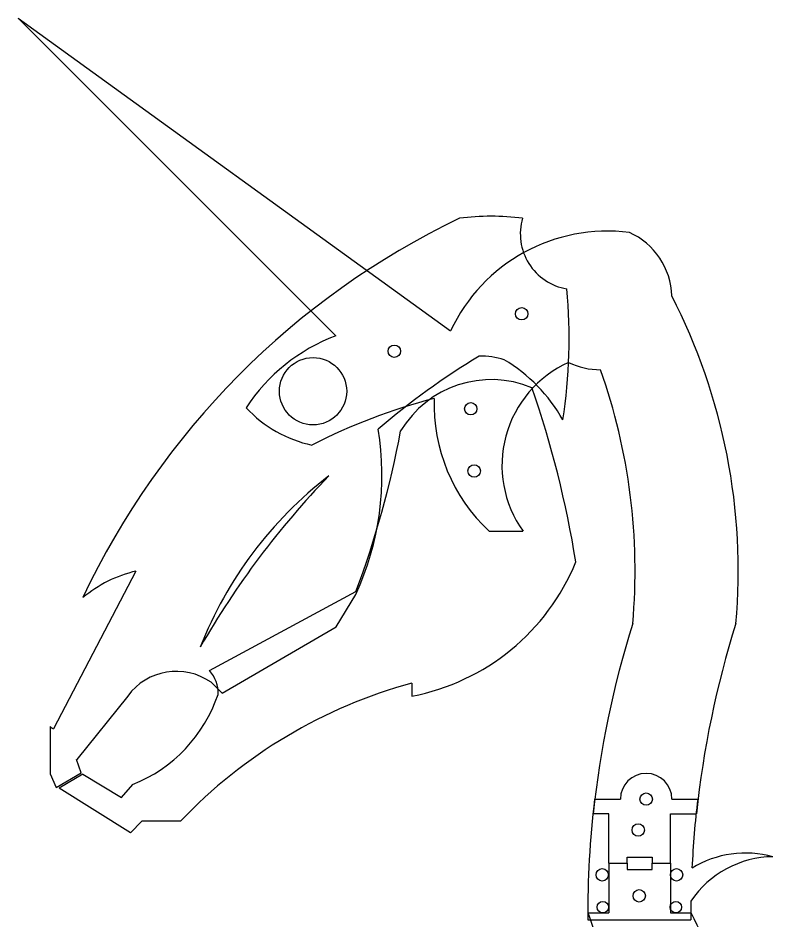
# Model space of a CAD drawing. Header units: inches. Extents: x -71.7 to -7.1, y 37.6 to 103.
# Drawn here: x -71.69 to -53.4, y 81.09 to 102.96 of the extents above; entities that cross this region are included whole.
import ezdxf

# ---------------------------------------------------------------- set-up
doc = ezdxf.new("R2010")
doc.units = ezdxf.units.IN
doc.header["$MEASUREMENT"] = 0

msp = doc.modelspace()

# ---------------------------------------------------------------- linework, layer by layer
for p, q in [((-63.992, 95.263), (-71.692, 102.963)), ((-71.692, 102.963), (-61.21, 95.386)), ((-60.275, 90.53), (-59.455, 90.53)), ((-68.834, 89.565), (-70.836, 85.745)), ((-67.051, 87.153), (-63.505, 89.069)), ((-63.981, 88.218), (-63.506, 89)), ((-66.748, 86.604), (-63.981, 88.218)), ((-67.015, 86.871), (-67.014, 86.871)), ((-67.015, 86.871), (-66.748, 86.604)), ((-62.147, 86.849), (-62.147, 86.535)), ((-69.034, 86.538), (-70.269, 85.004)), ((-70.917, 85.796), (-70.917, 84.655)), ((-70.16, 84.676), (-70.273, 85.004)), ((-70.917, 84.655), (-70.764, 84.323)), ((-70.764, 84.323), (-70.16, 84.676)), ((-70.118, 84.647), (-70.699, 84.307)), ((-70.118, 84.647), (-69.187, 84.083)), ((-68.97, 83.225), (-70.699, 84.307)), ((-69.187, 84.083), (-68.914, 84.398)), ((-57.719, 84.04), (-57.093, 84.04)), ((-55.846, 84.04), (-55.22, 84.04)), ((-57.377, 83.687), (-57.751, 83.687)), ((-57.377, 82.487), (-57.377, 83.687)), ((-55.877, 82.487), (-55.877, 83.687)), ((-55.877, 83.687), (-55.252, 83.687)), ((-68.69, 83.504), (-68.97, 83.225)), ((-67.758, 83.504), (-68.69, 83.504)), ((-57.377, 82.487), (-57.377, 81.287)), ((-57.377, 82.487), (-56.927, 82.487)), ((-57.377, 82.487), (-56.927, 82.487)), ((-56.927, 82.487), (-56.927, 82.637)), ((-56.927, 82.637), (-56.327, 82.637)), ((-56.927, 82.487), (-56.927, 82.337)), ((-56.327, 82.637), (-56.327, 82.487)), ((-56.327, 82.337), (-56.327, 82.487)), ((-56.327, 82.487), (-55.877, 82.487)), ((-56.327, 82.487), (-55.877, 82.487)), ((-55.877, 82.487), (-55.877, 81.287)), ((-56.927, 82.337), (-56.327, 82.337)), ((-57.877, 81.287), (-57.377, 81.287)), ((-55.877, 81.287), (-55.377, 81.287)), ((-57.884, 81.116), (-55.385, 81.116))]:
    msp.add_line(p, q)
for centre, radius in [((-59.487, 95.798), 0.15), ((-59.487, 95.798), 0.15), ((-62.573, 94.892), 0.15), ((-62.573, 94.892), 0.15), ((-64.543, 93.922), 0.815), ((-60.722, 93.497), 0.15), ((-60.722, 93.497), 0.15), ((-60.638, 91.99), 0.15), ((-60.638, 91.99), 0.15), ((-56.47, 84.04), 0.15), ((-56.47, 84.04), 0.15), ((-56.663, 83.292), 0.15), ((-56.663, 83.292), 0.15), ((-57.534, 82.206), 0.15), ((-55.734, 82.206), 0.15), ((-56.639, 81.697), 0.15), ((-56.639, 81.697), 0.15), ((-57.519, 81.424), 0.139), ((-55.749, 81.424), 0.139)]:
    msp.add_circle(centre, radius)
for centre, radius, start, end in [((-52.61, 80.658), 19.364, 115.6565, 154.7404), ((-60.229, 92.049), 6.112, 82.8129, 97.1871), ((-58.172, 97.732), 1.348, 163.5574, 260.591), ((-57.406, 93.6), 4.202, 82.7615, 154.851), ((-57.588, 96.182), 1.739, 1.6797, 65.8627), ((-71.413, 95.199), 13.076, 351.3178, 5.2777), ((-68.785, 89.58), 14.545, 354.9134, 27.2163), ((-62.414, 91.072), 4.479, 110.6353, 146.8579), ((-50.706, 78.634), 18.887, 121.302, 130.4692), ((-60.444, 93.169), 1.604, 70.5894, 92.6575), ((-57.228, 92.122), 2.737, 114.1874, 215.5643), ((-61.932, 91.283), 3.955, 29.4223, 59.2716), ((-57.588, 96.182), 1.739, 244.0207, 270.4024), ((-71.284, 89.58), 14.545, 354.9134, 19.5304), ((-60.222, 91.641), 2.563, 67.4479, 149.0597), ((-82.987, 85.775), 25.135, 9.182, 19.1214), ((-57.909, 79.602), 14.622, 104.6464, 117.1016), ((-57.406, 93.6), 4.202, 177.9649, 226.9405), ((-63.942, 95.588), 3.035, 222.9504, 258.065), ((-69.764, 91.885), 6.891, 335.2477, 9.3309), ((-85.07, 97.176), 23.039, 339.3987, 349.4532), ((-58.243, 84.184), 9.701, 127.611, 158.5945), ((-48.916, 77.182), 21.171, 136.0725, 150.1331), ((-63.16, 91.826), 5.387, 280.839, 337.7431), ((-68.118, 86.521), 3.127, 103.2283, 129.8645), ((-34.52, 81.268), 23.357, 162.5014, 174.055), ((-32.021, 81.268), 23.357, 162.5014, 174.055), ((-67.855, 85.677), 1.459, 54.8725, 143.8687), ((-67.628, 86.622), 0.784, 356.7254, 42.6656), ((-58.965, 75.133), 12.14, 105.1959, 136.4077), ((-70.207, 87.697), 3.543, 291.3988, 341.5861), ((-70.257, 86.74), 1.152, 235.0599, 239.8165), ((-56.47, 84.04), 0.624, 0, 180), ((-34.528, 81.267), 23.357, 173.1791, 180.3688), ((-32.029, 81.267), 23.357, 173.1791, 177.2891), ((-54.062, 80.237), 2.497, 74.5796, 121.3004), ((-53.37, 80.22), 2.425, 90.6599, 146.1452), ((-32.029, 81.267), 23.357, 179.253, 180.3688), ((-80.467, 73.075), 24.037, 8.5988, 19.9774), ((-65.611, 76.157), 11.448, 13.4325, 26.6237)]:
    msp.add_arc(centre, radius, start, end)

doc.saveas('drawing.dxf')
